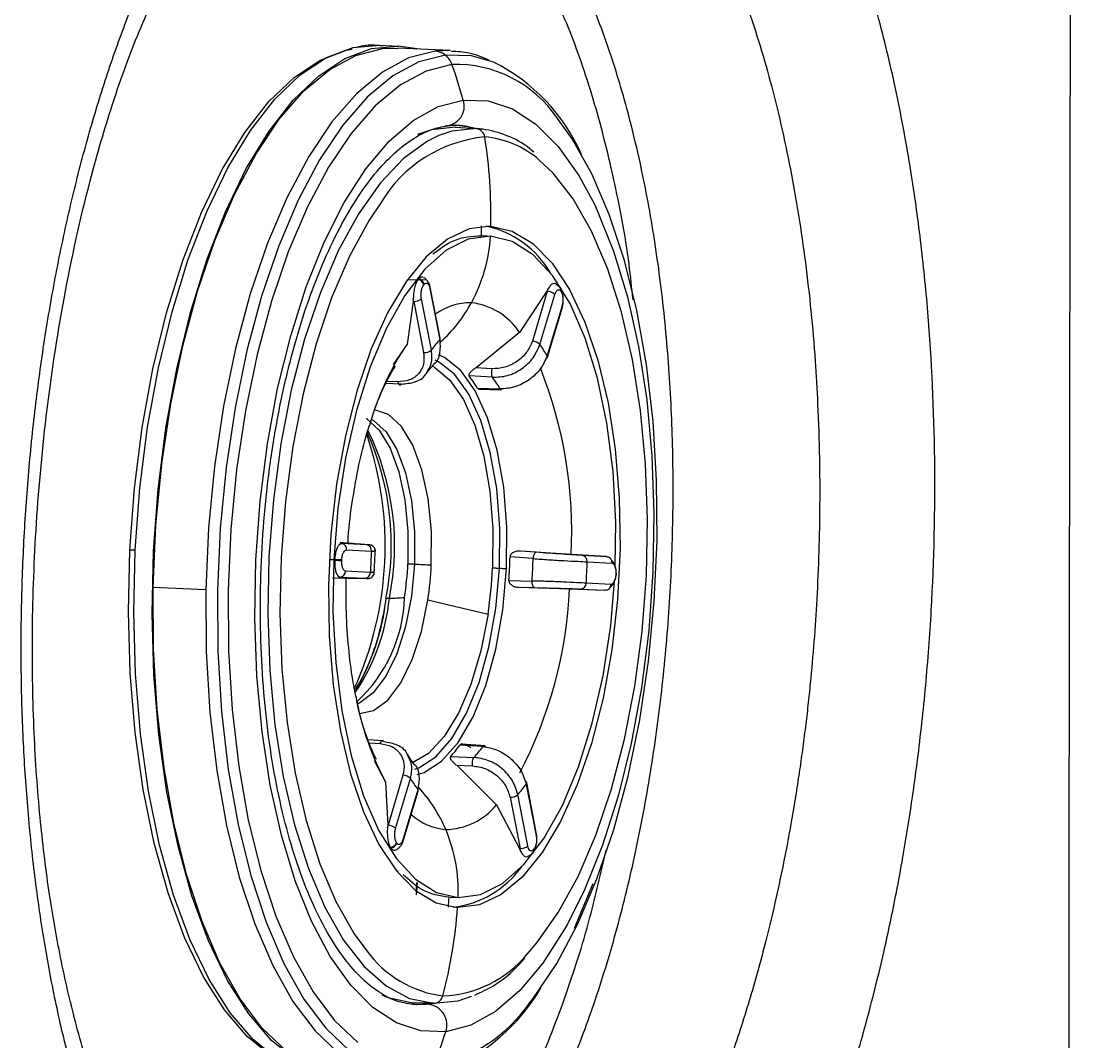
# Model space of a CAD drawing. Extents: x 525 to 609, y 649 to 778.
# Drawn here: x 536.609 to 538.645, y 696.472 to 698.448 of the extents above; entities that cross this region are included whole.
import ezdxf

# ---------------------------------------------------------------- set-up
doc = ezdxf.new("R2010")
doc.units = 0
doc.header["$MEASUREMENT"] = 0
doc.layers.add('1', color=4, linetype='Continuous')

# ---------------------------------------------------------------- blocks, each defined once
blk = doc.blocks.new('JETSETTER')
at = {"layer": '1', "color": 3, "linetype": 'Continuous', "lineweight": 25}
for p, q in [((12.1761, 29.2772), (12.2117, 29.2754)), ((12.1816, 29.2706), (12.2114, 29.2716)), ((12.3133, 29.2666), (12.2114, 29.2716)), ((12.2488, 29.2698), (12.2117, 29.2754)), ((12.3133, 29.2666), (12.2835, 29.2656)), ((12.323, 29.1183), (12.3631, 29.1156)), ((12.4741, 29.0698), (12.4687, 29.0747)), ((12.3925, 28.907), (12.3747, 28.9082)), ((12.2645, 28.822), (12.2298, 28.8231)), ((12.2505, 28.8236), (12.2513, 28.8246)), ((12.2612, 28.813), (12.262, 28.814)), ((12.2731, 28.8063), (12.2924, 28.7071)), ((12.2933, 28.7099), (12.274, 28.809)), ((12.4996, 28.8009), (12.4469, 28.7211)), ((12.5003, 28.8009), (12.4715, 28.7041)), ((12.4859, 28.6975), (12.5148, 28.7943)), ((12.5021, 28.8058), (12.4996, 28.8009)), ((12.4996, 28.8009), (12.5003, 28.8009)), ((12.5003, 28.8009), (12.5021, 28.8058)), ((12.5264, 28.8069), (12.5257, 28.808)), ((12.5266, 28.8009), (12.5273, 28.7999)), ((12.2411, 28.7812), (12.2289, 28.6985)), ((12.241, 28.7867), (12.2411, 28.7812)), ((12.2418, 28.7812), (12.241, 28.7867)), ((12.2411, 28.7812), (12.2418, 28.7812)), ((12.2418, 28.7812), (12.2611, 28.682)), ((12.2761, 28.6872), (12.2568, 28.7863)), ((12.529, 28.7728), (12.5002, 28.6761)), ((12.5008, 28.6732), (12.5296, 28.77)), ((12.4469, 28.7211), (12.3627, 28.6526)), ((12.2289, 28.6985), (12.2024, 28.6589)), ((12.3933, 28.6507), (12.3627, 28.6526)), ((12.3943, 28.6342), (12.3491, 28.6369)), ((12.2179, 28.621), (12.1875, 28.6221)), ((12.2113, 28.6254), (12.1897, 28.6261)), ((12.365, 28.613), (12.4093, 28.6116)), ((12.3672, 28.6112), (12.4121, 28.6097)), ((12.0993, 28.3148), (12.1183, 28.3133)), ((12.1014, 28.3124), (12.0996, 28.3119)), ((12.0996, 28.3119), (12.1021, 28.3124)), ((12.1122, 28.3126), (12.1014, 28.3124)), ((12.1021, 28.3124), (12.1014, 28.3124)), ((12.1502, 28.31), (12.1021, 28.3124)), ((12.112, 28.3001), (12.1601, 28.2977)), ((12.4731, 28.2832), (12.4284, 28.2867)), ((12.5466, 28.2912), (12.4487, 28.2978)), ((12.479, 28.2954), (12.4487, 28.2978)), ((12.6153, 28.287), (12.5467, 28.2912)), ((12.616, 28.2869), (12.5679, 28.2893)), ((12.6185, 28.2862), (12.6153, 28.287)), ((12.6153, 28.287), (12.616, 28.2869)), ((12.616, 28.2869), (12.6185, 28.2862)), ((12.0871, 28.2806), (12.0785, 28.281)), ((12.0889, 28.2795), (12.089, 28.2815)), ((12.1026, 28.2808), (12.089, 28.2815)), ((12.1025, 28.2788), (12.1026, 28.2808)), ((12.5777, 28.277), (12.6258, 28.2746)), ((12.115, 28.2448), (12.0846, 28.2454)), ((12.0964, 28.2481), (12.0983, 28.2474)), ((12.099, 28.2474), (12.0964, 28.2481)), ((12.0983, 28.2474), (12.109, 28.2462)), ((12.0983, 28.2474), (12.099, 28.2474)), ((12.099, 28.2474), (12.1471, 28.245)), ((12.158, 28.2563), (12.11, 28.2587)), ((12.6332, 28.2545), (12.6331, 28.2525)), ((12.6341, 28.2525), (12.6342, 28.2525)), ((12.6342, 28.2525), (12.6343, 28.2545)), ((11.8395, 28.2225), (11.7375, 28.2274)), ((12.4262, 28.2406), (12.471, 28.2396)), ((12.4452, 28.2276), (12.5434, 28.2245)), ((12.4452, 28.2276), (12.4757, 28.227)), ((12.5434, 28.2245), (12.6121, 28.222)), ((12.5647, 28.2243), (12.6128, 28.222)), ((12.6238, 28.2333), (12.5757, 28.2356)), ((12.6121, 28.222), (12.6154, 28.2224)), ((12.2692, 28.2036), (12.3857, 28.1756)), ((12.6128, 28.222), (12.6121, 28.222)), ((12.1822, 27.9305), (12.1534, 27.9323)), ((12.1555, 27.9264), (12.1771, 27.925)), ((12.3755, 27.9192), (12.3313, 27.9221)), ((12.3721, 27.9212), (12.3337, 27.9236)), ((12.3785, 27.9207), (12.3721, 27.9212)), ((12.3131, 27.8998), (12.3584, 27.8982)), ((12.1653, 27.892), (12.1875, 27.8506)), ((12.3251, 27.883), (12.4022, 27.8065)), ((12.3251, 27.883), (12.3558, 27.8819)), ((12.2211, 27.8639), (12.1923, 27.7671)), ((12.2068, 27.7605), (12.2356, 27.8572)), ((12.1875, 27.8506), (12.1916, 27.7671)), ((12.2498, 27.8358), (12.221, 27.739)), ((12.4597, 27.8461), (12.4789, 27.747)), ((12.4798, 27.7498), (12.4606, 27.8489)), ((12.2216, 27.7362), (12.2505, 27.833)), ((12.4284, 27.821), (12.4477, 27.7219)), ((12.4627, 27.7271), (12.4434, 27.8262)), ((12.4023, 27.8065), (12.4469, 27.7219)), ((12.1916, 27.7671), (12.191, 27.7616)), ((12.191, 27.7616), (12.1923, 27.7671)), ((12.1923, 27.7671), (12.1916, 27.7671)), ((12.2092, 27.7324), (12.2085, 27.7335)), ((12.1975, 27.7229), (12.1968, 27.724)), ((12.4469, 27.7219), (12.4489, 27.7169)), ((12.4477, 27.7219), (12.4469, 27.7219)), ((12.4489, 27.7169), (12.4477, 27.7219)), ((12.4722, 27.7124), (12.473, 27.7133)), ((12.4745, 27.7203), (12.4738, 27.7193)), ((12.2116, 27.6782), (12.2081, 27.6784)), ((12.247, 27.6398), (12.2481, 27.656)), ((12.2481, 27.6388), (12.2492, 27.6558)), ((12.3125, 27.6275), (12.3302, 27.6269)), ((12.2401, 27.4196), (12.2656, 27.4204)), ((12.2402, 27.4234), (12.2433, 27.4233)), ((12.2804, 27.4223), (12.2402, 27.4234)), ((12.2433, 27.4233), (12.2835, 27.4221)), ((12.2709, 27.4202), (12.2476, 27.4192)), ((12.2656, 27.4204), (12.2778, 27.4223)), ((12.2709, 27.4202), (12.2656, 27.4204)), ((12.2835, 27.4221), (12.2709, 27.4202))]:
    blk.add_line(p, q, dxfattribs=at)
at = {"layer": '1', "color": 3, "linetype": 'Continuous', "lineweight": 25, "flags": 128}
for points in [[(11.6925, 28.2999), (11.7015, 28.4194), (11.7164, 28.5369), (11.7372, 28.6507), (11.7634, 28.759), (11.7948, 28.8603), (11.8309, 28.9531), (11.8711, 29.0362), (11.9148, 29.1081), (11.9615, 29.168), (12.0104, 29.2149), (12.0608, 29.2482), (12.112, 29.2673), (12.123, 29.2695)], [(11.7027, 28.2994), (11.7116, 28.4196), (11.7267, 28.5378), (11.7476, 28.6522), (11.774, 28.7612), (11.8055, 28.8631), (11.8418, 28.9564), (11.8822, 29.0399), (11.9262, 29.1123), (11.9732, 29.1725), (12.0224, 29.2197), (12.0731, 29.2532), (12.1246, 29.2724), (12.1761, 29.2772)], [(12.014, 27.3119), (11.9668, 27.3502), (11.9224, 27.402), (11.8816, 27.4666), (11.8448, 27.543), (11.8127, 27.63), (11.7857, 27.7266), (11.7642, 27.8311), (11.7486, 27.9421), (11.7389, 28.058), (11.7355, 28.1771), (11.7383, 28.2977), (11.7472, 28.4179), (11.7623, 28.5361), (11.7831, 28.6505), (11.8096, 28.7594), (11.8411, 28.8613), (11.8774, 28.9547), (11.9178, 29.0382), (11.9618, 29.1106), (12.0088, 29.1708), (12.058, 29.218), (12.1087, 29.2515), (12.1602, 29.2707), (12.2117, 29.2754)], [(11.7375, 28.2274), (11.7429, 28.3476), (11.7544, 28.4667), (11.7718, 28.5831), (11.7949, 28.6949), (11.8234, 28.8007), (11.8569, 28.8989), (11.8948, 28.9879), (11.9366, 29.0666), (11.9817, 29.1338), (12.0295, 29.1885), (12.0792, 29.2299), (12.1301, 29.2574), (12.1816, 29.2706)], [(12.2835, 29.2656), (12.2321, 29.2524), (12.1812, 29.2249), (12.1315, 29.1835), (12.0837, 29.1289), (12.0386, 29.0617), (11.9968, 28.983), (11.9588, 28.8939), (11.9254, 28.7958), (11.8969, 28.69), (11.8738, 28.5781), (11.8563, 28.4617), (11.8449, 28.3426), (11.8395, 28.2225)], [(12.3031, 29.2581), (12.252, 29.245), (12.2014, 29.2177), (12.152, 29.1766), (12.1046, 29.1223), (12.0598, 29.0555), (12.0182, 28.9773), (11.9805, 28.8888), (11.9473, 28.7913), (11.919, 28.6863), (11.896, 28.5751), (11.8787, 28.4595), (11.8673, 28.3412), (11.862, 28.2218), (11.8629, 28.1032), (11.8699, 27.987), (11.8829, 27.8749), (11.9018, 27.7686), (11.9263, 27.6696), (11.956, 27.5794), (11.9905, 27.4993), (12.0293, 27.4304), (12.0719, 27.3738), (12.1175, 27.3302)], [(12.3963, 29.2444), (12.3539, 29.2568), (12.3031, 29.2581)], [(12.3159, 29.24), (12.2657, 29.2271), (12.216, 29.2003), (12.1675, 29.1599), (12.1209, 29.1065), (12.0769, 29.041), (12.036, 28.9642), (11.999, 28.8773), (11.9664, 28.7815), (11.9386, 28.6783), (11.916, 28.5691), (11.899, 28.4555), (11.8878, 28.3393), (11.8826, 28.222), (11.8834, 28.1055), (11.8903, 27.9913), (11.9031, 27.8813), (11.9217, 27.7768), (11.9458, 27.6796), (11.975, 27.591), (12.0089, 27.5123), (12.047, 27.4446), (12.0887, 27.389), (12.1336, 27.3463)], [(12.3038, 27.3671), (12.2555, 27.3686), (12.2083, 27.3843), (12.1629, 27.4139), (12.1199, 27.4571), (12.0801, 27.513), (12.0441, 27.5809), (12.0124, 27.6596), (11.9857, 27.748), (11.9642, 27.8445), (11.9483, 27.9478), (11.9383, 28.0561), (11.9343, 28.1678), (11.9364, 28.281), (11.9446, 28.3941), (11.9587, 28.5052), (11.9785, 28.6126), (12.0038, 28.7145), (12.034, 28.8095), (12.0687, 28.8959), (12.1074, 28.9724), (12.1495, 29.0379), (12.1943, 29.0912), (12.241, 29.1315), (12.289, 29.1583), (12.3376, 29.171)], [(12.3376, 29.171), (12.3858, 29.1695), (12.433, 29.1538), (12.4785, 29.1241), (12.5215, 29.0809), (12.5613, 29.025), (12.5916, 28.9691)], [(12.323, 29.1183), (12.2762, 29.1135), (12.2493, 29.1044)], [(12.326, 29.1221), (12.3501, 29.1194), (12.369, 29.1146)], [(12.4676, 27.4247), (12.4746, 27.4337), (12.5186, 27.4993), (12.5594, 27.5761), (12.5964, 27.663), (12.6291, 27.7588), (12.6569, 27.862), (12.6794, 27.9712), (12.6965, 28.0847), (12.7076, 28.201), (12.7129, 28.3182), (12.712, 28.4348), (12.7051, 28.5489), (12.6923, 28.659), (12.6737, 28.7634), (12.6497, 28.8606), (12.6205, 28.9493), (12.5866, 29.028), (12.5485, 29.0956), (12.52, 29.1354)], [(12.2903, 29.1021), (12.2685, 29.0913), (12.2221, 29.0579), (12.1775, 29.011), (12.1354, 28.9515), (12.0964, 28.8802), (12.0613, 28.7985), (12.0306, 28.7077), (12.0049, 28.6094), (11.9847, 28.5053), (11.9702, 28.3971), (11.9617, 28.2867), (11.9594, 28.1761), (11.9633, 28.067), (11.9733, 27.9614), (11.9893, 27.861), (12.011, 27.7677), (12.0379, 27.6829), (12.0698, 27.6081), (12.1059, 27.5446), (12.1458, 27.4935), (12.1886, 27.4557), (12.2338, 27.4318), (12.2804, 27.4223)], [(12.3631, 29.1156), (12.3157, 29.1106), (12.2903, 29.1021)], [(12.4614, 27.5174), (12.4804, 27.5393), (12.5218, 27.5978), (12.56, 27.6678), (12.5945, 27.748), (12.6246, 27.8372), (12.6499, 27.9337), (12.6697, 28.036), (12.684, 28.1422), (12.6923, 28.2506), (12.6946, 28.3592), (12.6908, 28.4664), (12.6809, 28.5701), (12.6652, 28.6686), (12.6439, 28.7603), (12.6174, 28.8436), (12.5862, 28.9171), (12.5507, 28.9794), (12.5115, 29.0295), (12.485, 29.0548)], [(12.178, 28.9719), (12.1557, 28.9384), (12.1174, 28.8684), (12.083, 28.7881), (12.0529, 28.699), (12.0276, 28.6024), (12.0077, 28.5002), (11.9935, 28.394), (11.9852, 28.2856), (11.9829, 28.1769), (11.9867, 28.0698), (11.9966, 27.9661), (12.0123, 27.8675), (12.0335, 27.7758), (12.06, 27.6925), (12.0913, 27.6191), (12.1268, 27.5568), (12.1509, 27.5239)], [(12.5916, 28.9691), (12.5973, 28.9571), (12.6289, 28.8784), (12.6557, 28.7901), (12.6772, 28.6935), (12.6931, 28.5903), (12.7031, 28.482), (12.707, 28.3703), (12.7049, 28.257), (12.6967, 28.1439), (12.6826, 28.0328), (12.6628, 27.9254), (12.6376, 27.8235), (12.6074, 27.7285), (12.5726, 27.6421), (12.5394, 27.5753)], [(12.3912, 28.9268), (12.3491, 28.9215), (12.3071, 28.9016), (12.2663, 28.8675), (12.2276, 28.82), (12.1918, 28.7601), (12.1598, 28.6893), (12.1322, 28.609), (12.1097, 28.521), (12.0927, 28.4274), (12.0817, 28.3303), (12.0769, 28.2317), (12.0784, 28.1338), (12.0861, 28.039), (12.1, 27.9493), (12.1196, 27.8666), (12.1446, 27.7929), (12.1744, 27.7298), (12.2083, 27.6787), (12.2456, 27.6408), (12.2854, 27.6168), (12.3268, 27.6074)], [(12.3912, 28.9268), (12.4327, 28.9174), (12.4725, 28.8934), (12.5098, 28.8554), (12.5437, 28.8043), (12.5734, 28.7412), (12.5984, 28.6675), (12.6181, 28.5849), (12.6319, 28.4952), (12.6397, 28.4003), (12.6412, 28.3025), (12.6364, 28.2039), (12.6253, 28.1067), (12.6084, 28.0131), (12.5859, 27.9252), (12.5583, 27.8449), (12.5262, 27.774), (12.4904, 27.7142), (12.4517, 27.6667), (12.4109, 27.6326), (12.369, 27.6127), (12.3268, 27.6074)], [(12.3905, 28.9071), (12.3475, 28.9014), (12.3049, 28.88), (12.2635, 28.8435), (12.2246, 28.7928), (12.1889, 28.7292), (12.1574, 28.6542), (12.1309, 28.5697), (12.1101, 28.4777), (12.0953, 28.3805), (12.0871, 28.2806)], [(12.6321, 28.2695), (12.6329, 28.3539), (12.6277, 28.452), (12.6159, 28.5456), (12.5978, 28.6324), (12.5738, 28.7101), (12.5445, 28.777), (12.5106, 28.8312), (12.4731, 28.8716), (12.4327, 28.8971), (12.3905, 28.9071)], [(12.274, 28.809), (12.2739, 28.8095), (12.2738, 28.8097)], [(12.4218, 28.2639), (12.4224, 28.3439), (12.4162, 28.4213), (12.4036, 28.4929), (12.3849, 28.556), (12.361, 28.6082), (12.3328, 28.6476), (12.3012, 28.6725), (12.2897, 28.6776)], [(12.2774, 28.6561), (12.2822, 28.6535), (12.3117, 28.6289), (12.3381, 28.591), (12.3604, 28.5412), (12.3777, 28.4813), (12.3894, 28.4136), (12.3951, 28.3407), (12.3946, 28.2652)], [(12.4079, 28.2646), (12.4085, 28.3429), (12.4025, 28.4186), (12.3901, 28.4886), (12.3719, 28.5504), (12.3485, 28.6015), (12.3208, 28.64), (12.29, 28.6644), (12.2836, 28.6674)], [(12.2759, 28.271), (12.276, 28.3364), (12.2698, 28.3988), (12.2577, 28.4552), (12.2403, 28.5027), (12.2184, 28.5389), (12.1932, 28.5621), (12.1658, 28.5711), (12.1658, 28.5711)], [(12.1502, 28.5548), (12.1508, 28.5544), (12.1752, 28.532), (12.1963, 28.497), (12.2131, 28.4511), (12.2248, 28.3967), (12.2308, 28.3364), (12.2307, 28.2732)], [(12.1594, 28.5534), (12.1642, 28.5508), (12.1884, 28.5288), (12.2094, 28.4942), (12.2261, 28.4489), (12.2377, 28.3949), (12.2437, 28.3352), (12.2436, 28.2726)], [(12.0422, 27.2888), (12.0158, 27.2957), (11.9667, 27.3198), (11.9197, 27.3579), (11.8756, 27.4094), (11.835, 27.4736), (11.7985, 27.5495), (11.7666, 27.6361), (11.7397, 27.7321), (11.7184, 27.836), (11.7028, 27.9464), (11.6932, 28.0616), (11.6898, 28.18), (11.6925, 28.2999)], [(11.7027, 28.2994), (11.701, 28.2995), (11.6994, 28.2996), (11.6979, 28.2996), (11.6965, 28.2997), (11.6953, 28.2998), (11.6942, 28.2998), (11.6933, 28.2999), (11.6925, 28.2999)], [(12.0786, 27.2796), (12.0278, 27.2894), (11.9784, 27.3136), (11.9312, 27.3519), (11.8868, 27.4037), (11.846, 27.4683), (11.8092, 27.5447), (11.7771, 27.6318), (11.7501, 27.7283), (11.7287, 27.8328), (11.713, 27.9439), (11.7033, 28.0598), (11.6999, 28.1789), (11.7027, 28.2994)], [(12.0871, 28.2806), (12.0856, 28.1803), (12.0908, 28.0821), (12.1026, 27.9885), (12.1207, 27.9018), (12.1447, 27.824), (12.174, 27.7572), (12.2079, 27.7029), (12.2454, 27.6625), (12.2858, 27.637), (12.328, 27.627)], [(12.1025, 28.2788), (12.1015, 28.2788), (12.1002, 28.2789), (12.0986, 28.279), (12.0969, 28.2791), (12.095, 28.2792), (12.0929, 28.2793), (12.0909, 28.2794), (12.0889, 28.2795)], [(12.2436, 28.2726), (12.2376, 28.2103), (12.2258, 28.1514), (12.209, 28.0989), (12.188, 28.0554), (12.1637, 28.0231), (12.1375, 28.0036), (12.1323, 28.0014)], [(12.2307, 28.2732), (12.2321, 28.2732), (12.2335, 28.2731), (12.2351, 28.273), (12.2367, 28.2729), (12.2383, 28.2729), (12.24, 28.2728), (12.2418, 28.2727), (12.2436, 28.2726)], [(12.2436, 28.2726), (12.2474, 28.2724), (12.2514, 28.2722), (12.2555, 28.272), (12.2597, 28.2718), (12.2638, 28.2716), (12.268, 28.2714), (12.272, 28.2712), (12.2759, 28.271)], [(12.2442, 27.8757), (12.2516, 27.8783), (12.2847, 27.8995), (12.3159, 27.9351), (12.3442, 27.9837), (12.3684, 28.0433), (12.3875, 28.1119), (12.4008, 28.1865), (12.4079, 28.2646)], [(12.2486, 27.8649), (12.262, 27.8692), (12.2958, 27.8909), (12.3278, 27.9272), (12.3567, 27.9768), (12.3814, 28.0378), (12.4009, 28.1078), (12.4146, 28.1842), (12.4218, 28.2639)], [(12.3946, 28.2652), (12.3962, 28.2651), (12.3978, 28.2651), (12.3995, 28.265), (12.4012, 28.2649), (12.4029, 28.2648), (12.4045, 28.2647), (12.4062, 28.2646), (12.4079, 28.2646)], [(12.4079, 28.2646), (12.4096, 28.2645), (12.4114, 28.2644), (12.4131, 28.2643), (12.4148, 28.2642), (12.4166, 28.2641), (12.4183, 28.2641), (12.4201, 28.264), (12.4218, 28.2639)], [(12.1145, 27.2818), (12.0932, 27.2841), (12.0431, 27.2999), (11.9947, 27.3299), (11.9488, 27.3738), (11.906, 27.4308), (11.8669, 27.5001), (11.8322, 27.5807), (11.8023, 27.6716), (11.7776, 27.7712), (11.7586, 27.8782), (11.7454, 27.991), (11.7384, 28.108), (11.7375, 28.2274)], [(11.8395, 28.2225), (11.8404, 28.103), (11.8474, 27.986), (11.8606, 27.8732), (11.8796, 27.7662), (11.9043, 27.6666), (11.9342, 27.5758), (11.9689, 27.4951), (12.008, 27.4258), (12.0508, 27.3688), (12.0967, 27.325), (12.1451, 27.2949), (12.1952, 27.2792), (12.215, 27.2769)], [(12.328, 27.627), (12.371, 27.6328), (12.4136, 27.6542), (12.455, 27.6907), (12.4939, 27.7413), (12.5296, 27.805), (12.5611, 27.88), (12.5876, 27.9645), (12.6084, 28.0565), (12.6232, 28.1536), (12.6307, 28.2397)], [(12.1371, 27.9833), (12.1642, 27.9891), (12.1916, 28.0091), (12.217, 28.0425), (12.2391, 28.0877), (12.2568, 28.1423), (12.2692, 28.2036)], [(12.3857, 28.1756), (12.3718, 28.1045), (12.3526, 28.0397), (12.3286, 27.9838), (12.3009, 27.9386), (12.2705, 27.9061), (12.2396, 27.8877)], [(12.2214, 27.7356), (12.2215, 27.7358), (12.2216, 27.7362)], [(12.5528, 27.5679), (12.5887, 27.6527), (12.5892, 27.654)], [(12.5394, 27.5753), (12.5339, 27.5656), (12.4919, 27.5002), (12.4471, 27.4469), (12.4003, 27.4065), (12.3523, 27.3798), (12.3038, 27.3671)], [(12.1801, 27.4386), (12.1918, 27.4337), (12.2402, 27.4234)], [(12.2804, 27.4223), (12.3277, 27.4272), (12.3537, 27.436)]]:
    blk.add_lwpolyline(points, dxfattribs=at)
at = {"layer": '1', "color": 3, "linetype": 'Continuous', "lineweight": 25}
for centre, radius, start, end in [((12.2816, 29.2314), 0.0342, 51.1564, 86.8258), ((12.2778, 29.2267), 0.0403, 19.2522, 51.1824), ((12.3234, 29.0033), 0.2368, 33.915, 91.8271), ((12.2345, 28.9196), 0.3629, 23.7272, 63.5141), ((11.42, 28.9208), 0.9511, 15.2526, 19.6111), ((12.3019, 29.1588), 0.0377, 271.2579, 18.8598), ((12.3152, 28.965), 0.1574, 74.0011, 87.147), ((12.4048, 28.8369), 0.2639, 95.5301, 149.2363), ((12.3611, 29.0973), 0.0183, 6.96, 83.9843), ((11.4363, 28.9478), 0.9551, 358.7388, 9.1397), ((12.3639, 28.9161), 0.1841, 48.8896, 85.1988), ((11.4327, 28.9476), 0.9409, 357.6049, 358.7842), ((12.3409, 28.7394), 0.192, 30.4574, 77.5738), ((12.0809, 28.9263), 0.3102, 331.5324, 356.4547), ((12.2474, 28.8098), 0.0142, 13.2529, 77.397), ((12.2482, 28.8108), 0.0142, 13.2349, 77.4024), ((12.2707, 28.8086), 0.00332, 315.6188, 7.7588), ((12.4998, 28.7806), 0.0203, 42.3545, 88.4426), ((12.5191, 28.8034), 0.00801, 34.4935, 78.0918), ((12.5188, 28.8036), 0.00822, 341.1847, 32.3324), ((12.5194, 28.8025), 0.0083, 341.4535, 32.0635), ((12.2432, 28.8014), 0.0203, 265.9878, 312.0151), ((12.3516, 28.6662), 0.1123, 88.9865, 126.8153), ((12.1039, 28.9138), 0.284, 311.9919, 331.5378), ((12.3381, 28.6486), 0.1308, 33.6705, 83.194), ((12.5264, 28.7708), 0.00335, 346.8124, 38.5893), ((12.6975, 28.3857), 0.5634, 146.2773, 163.4416), ((12.4988, 28.5223), 0.2771, 138.1611, 143.4786), ((12.29, 28.7094), 0.00332, 315.6096, 7.768), ((12.4709, 28.6838), 0.0203, 42.3584, 88.4387), ((12.2631, 28.5342), 0.2763, 30.8948, 36.2317), ((12.2625, 28.7023), 0.0203, 265.9921, 312.0147), ((12.4969, 28.6751), 0.00431, 277.6094, 334.7889), ((12.4976, 28.674), 0.00335, 346.8124, 38.5893), ((11.6921, 28.3357), 0.8557, 357.0173, 21.7222), ((12.1629, 28.4962), 0.2334, 30.0401, 37.0879), ((12.208, 28.4943), 0.2329, 30.2243, 36.9015), ((11.6608, 28.3091), 0.5376, 348.8334, 23.9922), ((11.6948, 28.308), 0.5102, 348.4954, 26.0387), ((11.5169, 28.3081), 0.6698, 335.6603, 18.8113), ((12.1007, 28.3011), 0.0113, 354.5884, 82.6245), ((12.1488, 28.2988), 0.0113, 354.6043, 82.6246), ((13.3094, 28.2209), 1.1519, 176.1768, 178.2369), ((11.4604, 28.3108), 0.9683, 355.8378, 358.5711), ((11.5035, 28.3087), 0.9699, 355.9165, 358.4965), ((12.5664, 28.2781), 0.0113, 354.5855, 82.6274), ((12.6145, 28.2757), 0.0113, 354.5853, 82.6303), ((11.5758, 28.3049), 0.6556, 351.5041, 357.2278), ((11.5991, 28.3037), 0.6776, 351.4999, 357.2325), ((11.4939, 28.3088), 0.9018, 351.5026, 357.229), ((11.4201, 28.3127), 1.1582, 356.1824, 358.2312), ((12.0986, 28.2587), 0.0113, 271.8037, 359.8027), ((12.1467, 28.2564), 0.0113, 271.8106, 359.7928), ((12.627, 28.1206), 0.132, 86.8764, 87.3628), ((12.6151, 27.8823), 0.3727, 87.0335, 87.2058), ((11.693, 28.2627), 0.8512, 332.3947, 357.4312), ((12.5644, 28.2357), 0.0113, 271.8037, 359.8027), ((12.6125, 28.2333), 0.0113, 271.8037, 359.7997), ((11.7983, 28.2465), 0.3985, 326.0185, 354.2052), ((11.7644, 28.2508), 0.4264, 328.7478, 353.8212), ((11.9365, 28.2174), 0.2879, 312.7213, 358.1512), ((12.194, 28.1932), 0.0131, 86.895, 116.1526), ((12.1764, 28.7506), 0.5446, 271.9257, 275.0436), ((12.6821, 28.1151), 0.5609, 191.3287, 208.1384), ((12.1426, 28.0573), 0.2321, 317.2765, 324.3581), ((12.187, 28.0554), 0.2326, 317.4747, 324.1569), ((12.2206, 27.8436), 0.0203, 42.3519, 88.4452), ((12.4746, 28.0004), 0.2786, 210.9175, 216.2104), ((12.2472, 27.8337), 0.00334, 346.714, 38.6877), ((12.0423, 27.6484), 0.2838, 22.8735, 42.4338), ((12.2378, 28.0104), 0.276, 318.1462, 323.4855), ((12.4568, 27.8477), 0.004, 17.4507, 78.0031), ((12.4573, 27.8485), 0.00335, 315.8259, 7.5517), ((12.4298, 27.8413), 0.0203, 265.9817, 312.0251), ((12.3012, 27.8892), 0.1306, 271.1252, 320.7043), ((12.3129, 27.8708), 0.1125, 227.5327, 265.3355), ((12.1918, 27.7468), 0.0203, 42.3587, 88.4384), ((12.018, 27.6381), 0.3102, 357.9551, 22.8802), ((12.1951, 27.738), 0.0142, 277.0244, 341.1538), ((12.2184, 27.737), 0.00333, 346.6294, 38.6826), ((12.4765, 27.7493), 0.00335, 315.8351, 7.5425), ((12.1958, 27.737), 0.0142, 277.0185, 341.1597), ((12.4491, 27.7422), 0.0203, 265.9871, 312.0197), ((12.4661, 27.7174), 0.00786, 276.2908, 14.1783), ((12.4665, 27.7184), 0.00822, 322.005, 13.2493), ((12.2952, 27.7987), 0.1919, 276.8402, 323.9859), ((11.3727, 27.6798), 0.9391, 355.6295, 356.8111), ((11.3743, 27.6795), 0.9553, 345.2707, 355.6705), ((12.3255, 27.6506), 0.2157, 215.9536, 262.7178), ((12.2909, 27.6564), 0.2199, 271.8844, 320.799), ((12.1576, 27.6462), 0.3833, 292.1329, 329.6167), ((12.2803, 27.4406), 0.0183, 270.4534, 347.4493), ((12.2662, 27.3805), 0.0399, 340.3121, 83.205), ((12.2201, 27.5943), 0.3, 281.4276, 325.5775), ((11.4465, 27.6401), 0.8998, 337.8098, 342.3343)]:
    blk.add_arc(centre, radius, start, end, dxfattribs=at)
for points, knots in [([(13.518, 17.1693), (13.518, 17.1949), (13.518, 17.2456), (13.518, 17.3211), (13.518, 17.3953), (13.518, 17.4681), (13.518, 17.5395), (13.5179, 17.6096), (13.5179, 17.6783), (13.5179, 17.7457), (13.5179, 17.8116), (13.5179, 17.8761), (13.5179, 17.9392), (13.5179, 18.0009), (13.5178, 18.0612), (13.5178, 18.264), (13.5176, 18.6077), (13.5171, 19.2404), (13.5161, 20.071), (13.5149, 20.8388), (13.5137, 21.5477), (13.5126, 22.2386), (13.5106, 23.5415), (13.509, 25.3071), (13.5098, 26.8955), (13.511, 27.956), (13.5118, 28.4601), (13.5126, 28.9952), (13.5135, 29.5565), (13.5145, 30.1022), (13.5154, 30.6311), (13.5161, 31.11), (13.5166, 31.5019), (13.5169, 31.7626), (13.5171, 31.9147), (13.5172, 32.0672), (13.5174, 32.2201), (13.5175, 32.3733), (13.5176, 32.5268), (13.5177, 32.6806), (13.5178, 32.8347), (13.5178, 32.989), (13.5179, 33.1436), (13.5179, 33.2985), (13.518, 33.4535), (13.518, 33.5568), (13.518, 33.6085)], [0, 0, 0, 0, 0.005046, 0.009995, 0.014847, 0.019601, 0.024257, 0.028816, 0.033277, 0.037641, 0.041908, 0.046077, 0.050149, 0.054123, 0.057999, 0.061779, 0.09319, 0.123802, 0.181701, 0.248531, 0.265187, 0.311195, 0.374003, 0.499852, 0.625726, 0.655666, 0.688571, 0.715589, 0.751276, 0.789147, 0.8138, 0.846891, 0.87611, 0.885389, 0.89471, 0.904072, 0.913476, 0.922923, 0.93241, 0.94194, 0.951512, 0.961126, 0.970781, 0.980479, 0.990218, 1, 1, 1, 1]), ([(12.7906, 26.6742), (12.7942, 26.6788), (12.8014, 26.6879), (12.812, 26.702), (12.8226, 26.7164), (12.8331, 26.7313), (12.8435, 26.7465), (12.8539, 26.7621), (12.8642, 26.778), (12.8744, 26.7943), (12.8846, 26.811), (12.8947, 26.8281), (12.9046, 26.8455), (12.9145, 26.8632), (12.9243, 26.8813), (12.9451, 26.9209), (12.9701, 26.972), (13.0008, 27.0414), (13.0279, 27.1082), (13.0525, 27.1748), (13.0799, 27.2556), (13.1136, 27.3657), (13.1481, 27.5005), (13.1735, 27.6208), (13.1961, 27.7434), (13.2161, 27.877), (13.2337, 28.0373), (13.2482, 28.2313), (13.2536, 28.4753), (13.2426, 28.7147), (13.2239, 28.8996), (13.2039, 29.0417), (13.182, 29.1604), (13.1604, 29.2571), (13.1384, 29.3443), (13.1055, 29.456), (13.0592, 29.5829), (13.0064, 29.699), (12.9603, 29.7811), (12.9231, 29.8379), (12.8932, 29.8785), (12.8622, 29.9159), (12.8198, 29.9612), (12.7647, 30.0087), (12.6956, 30.0504), (12.6252, 30.0757), (12.5645, 30.0838), (12.517, 30.0824), (12.483, 30.0776), (12.4476, 30.0691), (12.4137, 30.0573), (12.3809, 30.0422), (12.354, 30.0277), (12.3291, 30.0122), (12.3062, 29.9962), (12.2853, 29.9802), (12.272, 29.969), (12.2657, 29.9636)], [0, 0, 0, 0, 0.005054, 0.010114, 0.01518, 0.020253, 0.025333, 0.030419, 0.035513, 0.040614, 0.045722, 0.050838, 0.055961, 0.061092, 0.06623, 0.071377, 0.094163, 0.107064, 0.124022, 0.142663, 0.153426, 0.178433, 0.214182, 0.236534, 0.2498, 0.285543, 0.312381, 0.339143, 0.39262, 0.446205, 0.472904, 0.4997, 0.531012, 0.54664, 0.562261, 0.589198, 0.62471, 0.658458, 0.687188, 0.702816, 0.718412, 0.7337, 0.74973, 0.780996, 0.812147, 0.844395, 0.874724, 0.891468, 0.905945, 0.918707, 0.937255, 0.949719, 0.96138, 0.972238, 0.982293, 0.991547, 1, 1, 1, 1]), ([(12.283, 29.8462), (12.29, 29.8494), (12.3149, 29.8609), (12.3586, 29.8708), (12.4049, 29.8745), (12.4433, 29.8714), (12.4738, 29.8659), (12.506, 29.8563), (12.5381, 29.8428), (12.5694, 29.8258), (12.5992, 29.8059), (12.6285, 29.7826), (12.6532, 29.7596), (12.6762, 29.7357), (12.7001, 29.7085), (12.7306, 29.6691), (12.7651, 29.6177), (12.7978, 29.5605), (12.8215, 29.513), (12.8364, 29.4806), (12.8449, 29.4613), (12.8516, 29.4456), (12.8743, 29.3906), (12.9107, 29.2885), (12.9544, 29.1258), (12.9827, 28.9791), (13.0005, 28.8566), (13.0112, 28.7624), (13.019, 28.6709), (13.0245, 28.576), (13.0275, 28.4831), (13.0282, 28.3571), (13.0237, 28.2111), (13.0137, 28.0816), (13.0051, 27.9993), (13, 27.9564), (12.9944, 27.9126), (12.9881, 27.8681), (12.9811, 27.8228), (12.9742, 27.7814), (12.9665, 27.7386), (12.9568, 27.6884), (12.9424, 27.6209), (12.9243, 27.5453), (12.9052, 27.474), (12.8871, 27.4125), (12.8695, 27.3576), (12.8512, 27.3042), (12.8321, 27.2527), (12.8074, 27.1911), (12.7788, 27.1267), (12.7474, 27.0636), (12.7179, 27.0098), (12.6879, 26.9601), (12.6558, 26.912), (12.6337, 26.8832), (12.6226, 26.8688)], [0, 0, 0, 0, 0.0110029, 0.0390057, 0.0683322, 0.0834277, 0.0995697, 0.1167582, 0.1349927, 0.1516167, 0.1682396, 0.1848614, 0.201482, 0.211322, 0.2257033, 0.2446246, 0.2680857, 0.292262, 0.3114132, 0.3191047, 0.3255394, 0.3307174, 0.3346387, 0.3789639, 0.4232991, 0.4677236, 0.4898814, 0.5120398, 0.5342074, 0.5532202, 0.5768193, 0.5967656, 0.6374641, 0.6737085, 0.683141, 0.6928176, 0.702738, 0.7129025, 0.7233109, 0.7339635, 0.7416783, 0.7532997, 0.7694671, 0.7901799, 0.8087752, 0.8233465, 0.8379186, 0.8524906, 0.8670631, 0.8813926, 0.9062361, 0.9261041, 0.9430143, 0.9620092, 0.9810044, 1, 1, 1, 1]), ([(12.2079, 26.8408), (12.2307, 26.8559), (12.2763, 26.886), (12.3423, 26.9526), (12.4057, 27.0338), (12.4655, 27.1303), (12.5209, 27.2404), (12.5715, 27.3631), (12.6165, 27.4967), (12.6554, 27.6397), (12.6878, 27.7903), (12.7132, 27.9468), (12.7314, 28.1073), (12.7421, 28.2699), (12.7452, 28.4326), (12.7407, 28.5934), (12.7286, 28.7505), (12.7091, 28.9019), (12.6824, 29.0459), (12.6488, 29.1807), (12.6088, 29.3047), (12.5627, 29.4164), (12.5112, 29.5144), (12.4549, 29.5977), (12.3944, 29.6651), (12.3305, 29.7161), (12.2639, 29.7491), (12.2053, 29.7649), (12.1689, 29.7625), (12.1557, 29.7616)], [0, 0, 0, 0, 0.037633, 0.075266, 0.1128993, 0.1505323, 0.1881653, 0.2257985, 0.2634318, 0.3010647, 0.3386977, 0.376331, 0.413964, 0.4515971, 0.4892302, 0.5268634, 0.5644966, 0.6021297, 0.6397626, 0.6773958, 0.715029, 0.7526621, 0.7902951, 0.8279281, 0.8655613, 0.9031943, 0.9408275, 0.9784606, 1, 1, 1, 1]), ([(12.6665, 28.7844), (12.6641, 28.8073), (12.6554, 28.8892), (12.63, 29.0207), (12.591, 29.1751), (12.5426, 29.3138), (12.4863, 29.4349), (12.4231, 29.5362), (12.3539, 29.616), (12.28, 29.6732), (12.2027, 29.7057), (12.1313, 29.716), (12.086, 29.7047), (12.0675, 29.7001)], [0, 0, 0, 0, 0.038435, 0.137633, 0.23683, 0.336028, 0.435225, 0.534423, 0.633621, 0.732818, 0.832016, 0.931213, 1, 1, 1, 1]), ([(12.237, 26.6189), (12.2332, 26.6176), (12.2256, 26.6151), (12.2141, 26.6117), (12.2025, 26.6088), (12.191, 26.6063), (12.1794, 26.6042), (12.1679, 26.6026), (12.1563, 26.6014), (12.1447, 26.6006), (12.1331, 26.6003), (12.1063, 26.6005), (12.0645, 26.6057), (12.0084, 26.6235), (11.9534, 26.652), (11.9002, 26.6907), (11.8488, 26.7396), (11.7998, 26.7985), (11.7531, 26.867), (11.7094, 26.9444), (11.6689, 27.0302), (11.6319, 27.1242), (11.5984, 27.2256), (11.5688, 27.3338), (11.5432, 27.4478), (11.522, 27.5672), (11.5051, 27.6911), (11.4926, 27.8191), (11.4846, 27.9497), (11.4813, 28.0824), (11.4827, 28.2163), (11.4886, 28.3509), (11.499, 28.4849), (11.5139, 28.6173), (11.5332, 28.7476), (11.5568, 28.8751), (11.5844, 28.9987), (11.6159, 29.1174), (11.6511, 29.2307), (11.6813, 29.3142), (11.7041, 29.3716), (11.718, 29.4051), (11.7323, 29.4378), (11.7469, 29.4696), (11.7618, 29.5005), (11.772, 29.5204), (11.7771, 29.5303)], [0, 0, 0, 0, 0.006244, 0.012493, 0.01875, 0.025015, 0.03129, 0.037577, 0.043877, 0.050192, 0.056523, 0.062872, 0.093971, 0.125387, 0.156607, 0.187958, 0.21902, 0.25031, 0.28158, 0.31289, 0.344066, 0.375236, 0.406545, 0.437816, 0.469083, 0.500169, 0.531473, 0.562742, 0.59405, 0.625111, 0.65637, 0.687668, 0.718982, 0.750062, 0.781255, 0.812596, 0.843905, 0.87502, 0.906151, 0.937522, 0.947996, 0.958436, 0.96885, 0.979243, 0.989624, 1, 1, 1, 1]), ([(11.8257, 26.9016), (11.8105, 26.9169), (11.7808, 26.947), (11.7397, 27.0077), (11.7001, 27.0776), (11.6603, 27.1628), (11.6203, 27.2692), (11.585, 27.3889), (11.5566, 27.5138), (11.5342, 27.6438), (11.517, 27.7867), (11.5055, 27.9509), (11.5021, 28.1373), (11.5092, 28.3431), (11.529, 28.5639), (11.5636, 28.7929), (11.6083, 28.9953), (11.6586, 29.1666), (11.7099, 29.3091), (11.7498, 29.3916), (11.7702, 29.4336)], [0, 0, 0, 0, 0.051865, 0.101555, 0.140757, 0.188115, 0.238579, 0.290474, 0.337762, 0.381334, 0.429045, 0.4823, 0.54119, 0.60577, 0.675363, 0.74957, 0.828295, 0.883337, 0.9405, 1, 1, 1, 1]), ([(12.1815, 29.2754), (12.1709, 29.2767), (12.1544, 29.2787), (12.138, 29.2745), (12.1323, 29.2731)], [0, 0, 0, 0, 0.650254, 1, 1, 1, 1]), ([(12.3878, 29.2482), (12.3751, 29.2536), (12.3515, 29.2636), (12.3266, 29.2646), (12.3151, 29.2651)], [0, 0, 0, 0, 0.539311, 1, 1, 1, 1]), ([(12.2471, 27.4193), (12.2345, 27.4208), (12.2108, 27.4237), (12.1743, 27.4423), (12.1384, 27.4714), (12.103, 27.5132), (12.07, 27.5655), (12.0398, 27.6279), (12.0129, 27.6998), (11.9899, 27.7802), (11.9712, 27.868), (11.9572, 27.9619), (11.9482, 28.0604), (11.9443, 28.1621), (11.9456, 28.2654), (11.9521, 28.3689), (11.9638, 28.4709), (11.9804, 28.57), (12.0017, 28.6646), (12.0273, 28.7532), (12.0567, 28.8347), (12.0895, 28.9077), (12.1248, 28.9711), (12.162, 29.024), (12.2001, 29.0658), (12.2383, 29.096), (12.2746, 29.115), (12.2971, 29.1193), (12.308, 29.1213)], [0, 0, 0, 0, 0.042456, 0.080079, 0.12007, 0.158582, 0.19663, 0.234642, 0.272764, 0.311045, 0.349472, 0.388018, 0.426653, 0.465348, 0.504083, 0.542835, 0.581584, 0.620306, 0.658981, 0.697584, 0.736088, 0.77446, 0.812666, 0.850682, 0.888524, 0.926311, 0.964301, 1, 1, 1, 1]), ([(12.308, 29.1213), (12.314, 29.1223), (12.3202, 29.1232), (12.3263, 29.122), (12.3265, 29.122)], [0, 0, 0, 0, 0.966875, 1, 1, 1, 1]), ([(12.4687, 29.0747), (12.468, 29.0753), (12.4535, 29.0885), (12.4225, 29.103), (12.3872, 29.1138), (12.3671, 29.1153), (12.3628, 29.1156)], [0, 0, 0, 0, 0.021624, 0.455996, 0.881576, 1, 1, 1, 1]), ([(12.2792, 28.873), (12.2924, 28.8829), (12.3232, 28.9058), (12.3548, 28.9074), (12.3728, 28.9083)], [0, 0, 0, 0, 0.430418, 1, 1, 1, 1]), ([(12.2505, 28.8236), (12.2492, 28.8216), (12.2464, 28.8175), (12.2435, 28.8079), (12.2415, 28.7972), (12.2412, 28.7902), (12.241, 28.7867)], [0, 0, 0, 0, 0.247551, 0.500828, 0.753646, 1, 1, 1, 1]), ([(12.2598, 28.8279), (12.2584, 28.8282), (12.2556, 28.8289), (12.2528, 28.8261), (12.2513, 28.8246)], [0, 0, 0, 0, 0.490354, 1, 1, 1, 1]), ([(12.2568, 28.7863), (12.2565, 28.789), (12.2558, 28.7944), (12.2568, 28.8026), (12.2587, 28.8092), (12.2604, 28.8117), (12.2612, 28.813)], [0, 0, 0, 0, 0.2794986, 0.5590008, 0.7794134, 1, 1, 1, 1]), ([(12.2693, 28.8195), (12.2688, 28.8203), (12.2671, 28.8231), (12.2641, 28.8258), (12.2617, 28.8267), (12.2609, 28.827)], [0, 0, 0, 0, 0.21155, 0.761355, 1, 1, 1, 1]), ([(12.262, 28.814), (12.2632, 28.8151), (12.2656, 28.8172), (12.269, 28.8157), (12.2717, 28.8119), (12.2726, 28.8081), (12.2731, 28.8063)], [0, 0, 0, 0, 0.2796572, 0.5592312, 0.7795869, 1, 1, 1, 1]), ([(12.2739, 28.8094), (12.2732, 28.8117), (12.2721, 28.8155), (12.2701, 28.8184), (12.2693, 28.8195)], [0, 0, 0, 0, 0.614997, 1, 1, 1, 1]), ([(12.5208, 28.8113), (12.5194, 28.8128), (12.5168, 28.8159), (12.5118, 28.8159), (12.5068, 28.8128), (12.5036, 28.8081), (12.5021, 28.8057)], [0, 0, 0, 0, 0.247537, 0.500822, 0.753636, 1, 1, 1, 1]), ([(12.5148, 28.7943), (12.5156, 28.7966), (12.5174, 28.8011), (12.5208, 28.8039), (12.524, 28.8038), (12.5257, 28.8019), (12.5266, 28.8009)], [0, 0, 0, 0, 0.279472, 0.5590116, 0.7794079, 1, 1, 1, 1]), ([(12.5296, 28.7702), (12.5299, 28.7714), (12.5306, 28.7742), (12.5314, 28.7807), (12.5316, 28.7897), (12.5302, 28.798), (12.5285, 28.8031), (12.5275, 28.8049), (12.5271, 28.8055)], [0, 0, 0, 0, 0.108192, 0.242353, 0.508556, 0.778349, 0.916977, 1, 1, 1, 1]), ([(12.5273, 28.7999), (12.5281, 28.798), (12.5299, 28.7944), (12.5308, 28.7866), (12.5305, 28.779), (12.5295, 28.7749), (12.529, 28.7728)], [0, 0, 0, 0, 0.2796518, 0.5592133, 0.7795651, 1, 1, 1, 1]), ([(12.2924, 28.7071), (12.2929, 28.6983), (12.2939, 28.6808), (12.2875, 28.6637), (12.2805, 28.659), (12.2803, 28.6589)], [0, 0, 0, 0, 0.491902, 0.983771, 1, 1, 1, 1]), ([(12.4715, 28.7041), (12.4683, 28.6967), (12.462, 28.6818), (12.4423, 28.6638), (12.4181, 28.6518), (12.4016, 28.651), (12.3933, 28.6507)], [0, 0, 0, 0, 0.2497755, 0.5001498, 0.7504466, 1, 1, 1, 1]), ([(12.3943, 28.6342), (12.404, 28.6346), (12.4235, 28.6354), (12.4518, 28.6497), (12.4749, 28.6712), (12.4823, 28.6887), (12.4859, 28.6975)], [0, 0, 0, 0, 0.249975, 0.499964, 0.749967, 1, 1, 1, 1]), ([(12.2611, 28.682), (12.2617, 28.6744), (12.2628, 28.659), (12.2524, 28.6401), (12.2348, 28.6272), (12.2191, 28.626), (12.2113, 28.6254)], [0, 0, 0, 0, 0.249779, 0.500146, 0.750443, 1, 1, 1, 1]), ([(12.2666, 28.6431), (12.2704, 28.6488), (12.2786, 28.6614), (12.277, 28.6781), (12.2761, 28.6872)], [0, 0, 0, 0, 0.4533187, 1, 1, 1, 1]), ([(12.5002, 28.6761), (12.4965, 28.6673), (12.4891, 28.6498), (12.466, 28.6283), (12.4379, 28.6138), (12.4188, 28.6123), (12.4093, 28.6116)], [0, 0, 0, 0, 0.2500304, 0.500034, 0.7500327, 1, 1, 1, 1]), ([(12.1573, 28.5438), (12.1609, 28.5554), (12.17, 28.5841), (12.1854, 28.6191), (12.1994, 28.6453), (12.205, 28.6532), (12.2069, 28.6559)], [0, 0, 0, 0, 0.213191, 0.531646, 0.836736, 1, 1, 1, 1]), ([(12.2665, 28.6415), (12.2704, 28.6466), (12.2755, 28.6532), (12.2802, 28.6584), (12.2812, 28.6596)], [0, 0, 0, 0, 0.779909, 1, 1, 1, 1]), ([(12.3627, 28.6526), (12.3605, 28.6512), (12.3563, 28.6486), (12.3521, 28.6447), (12.3498, 28.6418), (12.3488, 28.6399), (12.3485, 28.6382), (12.3489, 28.6373), (12.3491, 28.6369)], [0, 0, 0, 0, 0.298299, 0.575142, 0.701472, 0.80938, 0.905722, 1, 1, 1, 1]), ([(12.3933, 28.6507), (12.3931, 28.6498), (12.3926, 28.6479), (12.3924, 28.6459), (12.3923, 28.6448)], [0, 0, 0, 0, 0.481346, 1, 1, 1, 1]), ([(12.2179, 28.621), (12.227, 28.6219), (12.2451, 28.6236), (12.262, 28.6332), (12.266, 28.6418), (12.2666, 28.6431)], [0, 0, 0, 0, 0.46066, 0.921358, 1, 1, 1, 1]), ([(12.3923, 28.6448), (12.3923, 28.6437), (12.3922, 28.6414), (12.3926, 28.6384), (12.3933, 28.6358), (12.394, 28.6347), (12.3943, 28.6342)], [0, 0, 0, 0, 0.259401, 0.518923, 0.768449, 1, 1, 1, 1]), ([(12.2113, 28.6254), (12.2115, 28.6245), (12.2119, 28.6228), (12.2126, 28.6216), (12.2129, 28.621)], [0, 0, 0, 0, 0.481524, 1, 1, 1, 1]), ([(12.2129, 28.621), (12.2133, 28.6205), (12.2141, 28.6195), (12.2154, 28.6191), (12.2168, 28.6196), (12.2175, 28.6206), (12.2179, 28.621)], [0, 0, 0, 0, 0.259398, 0.518964, 0.768469, 1, 1, 1, 1]), ([(12.1146, 28.3124), (12.1148, 28.3165), (12.1163, 28.345), (12.1232, 28.397), (12.1353, 28.4646), (12.1473, 28.5143), (12.1552, 28.5378), (12.1573, 28.5438)], [0, 0, 0, 0, 0.047336, 0.336007, 0.622042, 0.903104, 1, 1, 1, 1]), ([(12.0996, 28.3119), (12.0984, 28.3109), (12.096, 28.3088), (12.0926, 28.3016), (12.0899, 28.2922), (12.0893, 28.285), (12.089, 28.2815)], [0, 0, 0, 0, 0.246618, 0.499386, 0.752589, 1, 1, 1, 1]), ([(12.1061, 28.3113), (12.1045, 28.3115), (12.102, 28.312), (12.0994, 28.311), (12.0984, 28.3107)], [0, 0, 0, 0, 0.6060527, 1, 1, 1, 1]), ([(12.1183, 28.3133), (12.1258, 28.3127), (12.1408, 28.3115), (12.1542, 28.3103), (12.1587, 28.3096), (12.1531, 28.3099), (12.1502, 28.31)], [0, 0, 0, 0, 0.249816, 0.500224, 0.750503, 1, 1, 1, 1]), ([(12.1674, 28.2972), (12.1673, 28.2986), (12.1672, 28.3007), (12.1659, 28.3036), (12.1647, 28.3053), (12.1637, 28.3064), (12.1629, 28.3071), (12.1621, 28.3077), (12.1611, 28.3085), (12.1598, 28.3091), (12.1582, 28.3097), (12.1569, 28.3098), (12.156, 28.3098)], [0, 0, 0, 0, 0.1927383, 0.2803944, 0.3574566, 0.3925245, 0.4264815, 0.4608919, 0.497765, 0.5867993, 0.7073363, 1, 1, 1, 1]), ([(12.1026, 28.2808), (12.1029, 28.2837), (12.1035, 28.2894), (12.1061, 28.2958), (12.109, 28.2995), (12.111, 28.2999), (12.112, 28.3001)], [0, 0, 0, 0, 0.2796632, 0.5592333, 0.7796071, 1, 1, 1, 1]), ([(12.1601, 28.2977), (12.1643, 28.2975), (12.1691, 28.2972), (12.1671, 28.2973), (12.1669, 28.2973)], [0, 0, 0, 0, 0.89341, 1, 1, 1, 1]), ([(12.1654, 28.2521), (12.1659, 28.2649), (12.1664, 28.2812), (12.1676, 28.2975), (12.1678, 28.3011)], [0, 0, 0, 0, 0.779453, 1, 1, 1, 1]), ([(12.4487, 28.2978), (12.4462, 28.2978), (12.4414, 28.2978), (12.4357, 28.2957), (12.432, 28.2934), (12.43, 28.2914), (12.4287, 28.2891), (12.4285, 28.2875), (12.4284, 28.2867)], [0, 0, 0, 0, 0.298971, 0.576171, 0.702215, 0.809892, 0.905991, 1, 1, 1, 1]), ([(12.4764, 28.294), (12.4759, 28.2933), (12.4751, 28.2921), (12.474, 28.2893), (12.4733, 28.2863), (12.4732, 28.2843), (12.4731, 28.2833)], [0, 0, 0, 0, 0.259362, 0.518916, 0.76843, 1, 1, 1, 1]), ([(12.4731, 28.2832), (12.4829, 28.2825), (12.5026, 28.2809), (12.5338, 28.2791), (12.5614, 28.2778), (12.5723, 28.2773), (12.5777, 28.277)], [0, 0, 0, 0, 0.249994, 0.499979, 0.749977, 1, 1, 1, 1]), ([(12.479, 28.2954), (12.4786, 28.2954), (12.4777, 28.2953), (12.4768, 28.2944), (12.4764, 28.294)], [0, 0, 0, 0, 0.481311, 1, 1, 1, 1]), ([(12.5679, 28.2893), (12.5633, 28.2896), (12.554, 28.2901), (12.5306, 28.2916), (12.504, 28.2935), (12.4873, 28.2948), (12.479, 28.2954)], [0, 0, 0, 0, 0.249772, 0.500136, 0.750448, 1, 1, 1, 1]), ([(12.0889, 28.2795), (12.0889, 28.2759), (12.0888, 28.2687), (12.0906, 28.2591), (12.0932, 28.2515), (12.0954, 28.2493), (12.0964, 28.2481)], [0, 0, 0, 0, 0.247557, 0.500813, 0.753627, 1, 1, 1, 1]), ([(12.11, 28.2587), (12.1087, 28.2591), (12.1063, 28.26), (12.1038, 28.2654), (12.1025, 28.272), (12.1025, 28.2765), (12.1025, 28.2788)], [0, 0, 0, 0, 0.279491, 0.559003, 0.779403, 1, 1, 1, 1]), ([(12.6342, 28.2545), (12.634, 28.2573), (12.6336, 28.263), (12.6307, 28.2716), (12.6274, 28.2779), (12.625, 28.2801), (12.6244, 28.2807)], [0, 0, 0, 0, 0.2857357, 0.5822705, 0.888053, 1, 1, 1, 1]), ([(12.6258, 28.2746), (12.627, 28.2742), (12.6294, 28.2733), (12.6319, 28.2679), (12.6333, 28.2614), (12.6332, 28.2568), (12.6332, 28.2545)], [0, 0, 0, 0, 0.279496, 0.559019, 0.779425, 1, 1, 1, 1]), ([(12.132, 28.0077), (12.1292, 28.0209), (12.1225, 28.0524), (12.1154, 28.1105), (12.1107, 28.1772), (12.111, 28.2236), (12.1112, 28.2462)], [0, 0, 0, 0, 0.195488, 0.463132, 0.738466, 1, 1, 1, 1]), ([(12.1471, 28.245), (12.1499, 28.2449), (12.1555, 28.2445), (12.1509, 28.2443), (12.1375, 28.2444), (12.1225, 28.2447), (12.115, 28.2448)], [0, 0, 0, 0, 0.249778, 0.500141, 0.75045, 1, 1, 1, 1]), ([(12.1528, 28.2448), (12.1536, 28.2448), (12.1558, 28.2448), (12.1586, 28.2457), (12.1623, 28.2481), (12.1648, 28.2519), (12.1652, 28.2548), (12.1654, 28.2561)], [0, 0, 0, 0, 0.145183, 0.427119, 0.647733, 0.834453, 1, 1, 1, 1]), ([(12.1649, 28.256), (12.1651, 28.256), (12.167, 28.2559), (12.1623, 28.2561), (12.158, 28.2563)], [0, 0, 0, 0, 0.109235, 1, 1, 1, 1]), ([(12.6218, 28.2273), (12.6225, 28.2278), (12.6251, 28.2298), (12.6289, 28.2357), (12.6327, 28.244), (12.6336, 28.2497), (12.6341, 28.2525)], [0, 0, 0, 0, 0.110771, 0.416979, 0.71391, 1, 1, 1, 1]), ([(12.6331, 28.2525), (12.6328, 28.2496), (12.6322, 28.2439), (12.6297, 28.2375), (12.6267, 28.2338), (12.6248, 28.2334), (12.6238, 28.2333)], [0, 0, 0, 0, 0.27965, 0.5592327, 0.7795747, 1, 1, 1, 1]), ([(12.4262, 28.2406), (12.4262, 28.2397), (12.4262, 28.2381), (12.4273, 28.2357), (12.4291, 28.2336), (12.4325, 28.2309), (12.438, 28.2282), (12.4428, 28.2278), (12.4452, 28.2276)], [0, 0, 0, 0, 0.094025, 0.190116, 0.297721, 0.423696, 0.701003, 1, 1, 1, 1]), ([(12.4756, 28.227), (12.4753, 28.227), (12.4747, 28.2272), (12.4734, 28.2284), (12.4721, 28.2308), (12.4713, 28.2342), (12.4709, 28.2373), (12.471, 28.2388), (12.471, 28.2396)], [0, 0, 0, 0, 0.124751, 0.24934, 0.500001, 0.75065, 0.875278, 1, 1, 1, 1]), ([(12.5757, 28.2356), (12.5702, 28.2359), (12.5593, 28.2365), (12.5318, 28.2378), (12.5005, 28.2391), (12.4808, 28.2395), (12.471, 28.2396)], [0, 0, 0, 0, 0.250024, 0.500034, 0.750018, 1, 1, 1, 1]), ([(12.4757, 28.227), (12.484, 28.2268), (12.5008, 28.2264), (12.5274, 28.2257), (12.5508, 28.225), (12.5601, 28.2246), (12.5647, 28.2243)], [0, 0, 0, 0, 0.249827, 0.500218, 0.75049, 1, 1, 1, 1]), ([(12.1878, 28.2042), (12.1861, 28.194), (12.1812, 28.1644), (12.1696, 28.1182), (12.152, 28.0712), (12.1378, 28.0416), (12.1298, 28.0314), (12.129, 28.0305)], [0, 0, 0, 0, 0.1451145, 0.4220282, 0.6979051, 0.9714748, 1, 1, 1, 1]), ([(12.1699, 27.8946), (12.1695, 27.8952), (12.1669, 27.8994), (12.1582, 27.9177), (12.1464, 27.9505), (12.137, 27.9817), (12.1328, 28.0033), (12.132, 28.0077)], [0, 0, 0, 0, 0.046209, 0.322917, 0.61431, 0.922211, 1, 1, 1, 1]), ([(12.1771, 27.925), (12.1773, 27.9257), (12.1778, 27.927), (12.1789, 27.9289), (12.1805, 27.9305), (12.1821, 27.9306), (12.1833, 27.9299), (12.1839, 27.9291), (12.1841, 27.9287)], [0, 0, 0, 0, 0.124731, 0.24936, 0.500013, 0.750664, 0.875275, 1, 1, 1, 1]), ([(12.1771, 27.925), (12.1849, 27.9237), (12.2004, 27.9209), (12.2166, 27.9064), (12.2251, 27.8865), (12.2225, 27.8714), (12.2211, 27.8639)], [0, 0, 0, 0, 0.24981, 0.500227, 0.750497, 1, 1, 1, 1]), ([(12.2308, 27.9011), (12.2303, 27.9027), (12.227, 27.912), (12.2109, 27.9235), (12.193, 27.927), (12.1841, 27.9287)], [0, 0, 0, 0, 0.096295, 0.548156, 1, 1, 1, 1]), ([(12.3527, 27.9168), (12.3505, 27.9183), (12.3465, 27.9211), (12.3408, 27.9231), (12.3368, 27.9238), (12.3344, 27.9238), (12.3324, 27.9232), (12.3316, 27.9224), (12.3313, 27.9221)], [0, 0, 0, 0, 0.298254, 0.575152, 0.701472, 0.809451, 0.90576, 1, 1, 1, 1]), ([(12.381, 27.9193), (12.3806, 27.9198), (12.3797, 27.9208), (12.3782, 27.9211), (12.3768, 27.9206), (12.3759, 27.9197), (12.3755, 27.9192)], [0, 0, 0, 0, 0.259389, 0.518953, 0.768416, 1, 1, 1, 1]), ([(12.3755, 27.9192), (12.3849, 27.9176), (12.4037, 27.9143), (12.4303, 27.897), (12.4512, 27.8734), (12.4568, 27.8552), (12.4597, 27.8461)], [0, 0, 0, 0, 0.2499784, 0.4999643, 0.7499711, 1, 1, 1, 1]), ([(12.2434, 27.8841), (12.2401, 27.8887), (12.2358, 27.8947), (12.2315, 27.902), (12.2305, 27.9036)], [0, 0, 0, 0, 0.77894, 1, 1, 1, 1]), ([(12.2356, 27.8572), (12.2374, 27.8662), (12.2406, 27.8823), (12.2338, 27.8953), (12.2308, 27.9011)], [0, 0, 0, 0, 0.559646, 1, 1, 1, 1]), ([(12.3131, 27.8998), (12.3129, 27.8994), (12.3123, 27.8986), (12.3125, 27.897), (12.3133, 27.895), (12.3154, 27.8918), (12.3192, 27.8876), (12.3231, 27.8845), (12.3251, 27.883)], [0, 0, 0, 0, 0.094218, 0.19049, 0.298272, 0.424461, 0.701576, 1, 1, 1, 1]), ([(12.3558, 27.8819), (12.3557, 27.8826), (12.3555, 27.884), (12.3554, 27.8872), (12.3557, 27.8912), (12.3566, 27.8947), (12.3575, 27.897), (12.3581, 27.8978), (12.3584, 27.8982)], [0, 0, 0, 0, 0.124727, 0.249347, 0.499979, 0.750655, 0.875251, 1, 1, 1, 1]), ([(12.4434, 27.8262), (12.4406, 27.8353), (12.4349, 27.8535), (12.4141, 27.8771), (12.3873, 27.8941), (12.368, 27.8968), (12.3584, 27.8982)], [0, 0, 0, 0, 0.250029, 0.500026, 0.750015, 1, 1, 1, 1]), ([(12.2425, 27.885), (12.2427, 27.8848), (12.2492, 27.8795), (12.2539, 27.8619), (12.2512, 27.8445), (12.2498, 27.8358)], [0, 0, 0, 0, 0.016574, 0.508266, 1, 1, 1, 1]), ([(12.3558, 27.8819), (12.364, 27.8807), (12.3804, 27.8784), (12.4033, 27.8641), (12.4212, 27.8442), (12.426, 27.8287), (12.4284, 27.821)], [0, 0, 0, 0, 0.2498173, 0.5002244, 0.7505015, 1, 1, 1, 1]), ([(12.191, 27.7616), (12.1908, 27.7582), (12.1905, 27.7512), (12.1914, 27.7403), (12.1934, 27.7305), (12.1957, 27.7261), (12.1968, 27.724)], [0, 0, 0, 0, 0.246631, 0.499518, 0.752663, 1, 1, 1, 1]), ([(12.2085, 27.7335), (12.2076, 27.7353), (12.2058, 27.7389), (12.2049, 27.7468), (12.2053, 27.7543), (12.2063, 27.7584), (12.2068, 27.7605)], [0, 0, 0, 0, 0.279646, 0.559232, 0.779589, 1, 1, 1, 1]), ([(12.2037, 27.7186), (12.2055, 27.719), (12.2091, 27.7198), (12.2142, 27.7237), (12.2186, 27.729), (12.2205, 27.7334), (12.2214, 27.7356)], [0, 0, 0, 0, 0.2571286, 0.5117088, 0.7600203, 1, 1, 1, 1]), ([(12.221, 27.739), (12.2201, 27.7368), (12.2184, 27.7322), (12.2149, 27.7294), (12.2117, 27.7295), (12.2101, 27.7314), (12.2092, 27.7324)], [0, 0, 0, 0, 0.27949, 0.559024, 0.779381, 1, 1, 1, 1]), ([(12.4739, 27.7147), (12.4743, 27.7153), (12.4755, 27.7169), (12.4776, 27.7218), (12.4798, 27.7299), (12.4806, 27.7388), (12.4804, 27.7451), (12.48, 27.7478), (12.4798, 27.7489)], [0, 0, 0, 0, 0.080897, 0.221979, 0.496514, 0.767274, 0.903668, 1, 1, 1, 1]), ([(12.4789, 27.747), (12.4793, 27.7443), (12.48, 27.7389), (12.479, 27.7307), (12.4771, 27.7242), (12.4754, 27.7216), (12.4745, 27.7203)], [0, 0, 0, 0, 0.27947, 0.558987, 0.779401, 1, 1, 1, 1]), ([(12.1117, 26.8664), (12.1383, 26.878), (12.1915, 26.9013), (12.2692, 26.9663), (12.3437, 27.052), (12.4136, 27.1592), (12.4778, 27.2854), (12.5349, 27.429), (12.5813, 27.5738), (12.6043, 27.6746), (12.6143, 27.7184)], [0, 0, 0, 0, 0.128768, 0.257536, 0.386305, 0.515074, 0.643842, 0.772611, 0.901379, 1, 1, 1, 1]), ([(12.1975, 27.7229), (12.1988, 27.7213), (12.2014, 27.7182), (12.2043, 27.7186), (12.2057, 27.7188)], [0, 0, 0, 0, 0.510527, 1, 1, 1, 1]), ([(12.4489, 27.7169), (12.4502, 27.7144), (12.4529, 27.7094), (12.4576, 27.7058), (12.4625, 27.7054), (12.4655, 27.7082), (12.467, 27.7096)], [0, 0, 0, 0, 0.246608, 0.499412, 0.752594, 1, 1, 1, 1]), ([(12.4738, 27.7193), (12.4726, 27.7182), (12.4702, 27.7161), (12.4667, 27.7176), (12.4641, 27.7214), (12.4632, 27.7252), (12.4627, 27.7271)], [0, 0, 0, 0, 0.279659, 0.559205, 0.779586, 1, 1, 1, 1]), ([(12.3103, 27.6276), (12.2925, 27.6302), (12.2616, 27.6349), (12.2335, 27.6603), (12.2216, 27.6711)], [0, 0, 0, 0, 0.5770722, 1, 1, 1, 1]), ([(12.2472, 27.6321), (12.2472, 27.6323), (12.2474, 27.6345), (12.2477, 27.6372), (12.248, 27.6398)], [0, 0, 0, 0, 0.087635, 1, 1, 1, 1]), ([(12.3602, 27.4382), (12.3723, 27.4437), (12.3996, 27.4564), (12.432, 27.4813), (12.4514, 27.5034), (12.4572, 27.5099)], [0, 0, 0, 0, 0.356499, 0.810461, 1, 1, 1, 1])]:
    blk.add_open_spline(points, degree=3, knots=knots, dxfattribs=at)

msp = doc.modelspace()

# ---------------------------------------------------------------- block references
at = {"layer": '1'}
msp.add_blockref('JETSETTER', (525.1273, 669.1243), dxfattribs=at)

doc.saveas('drawing.dxf')
